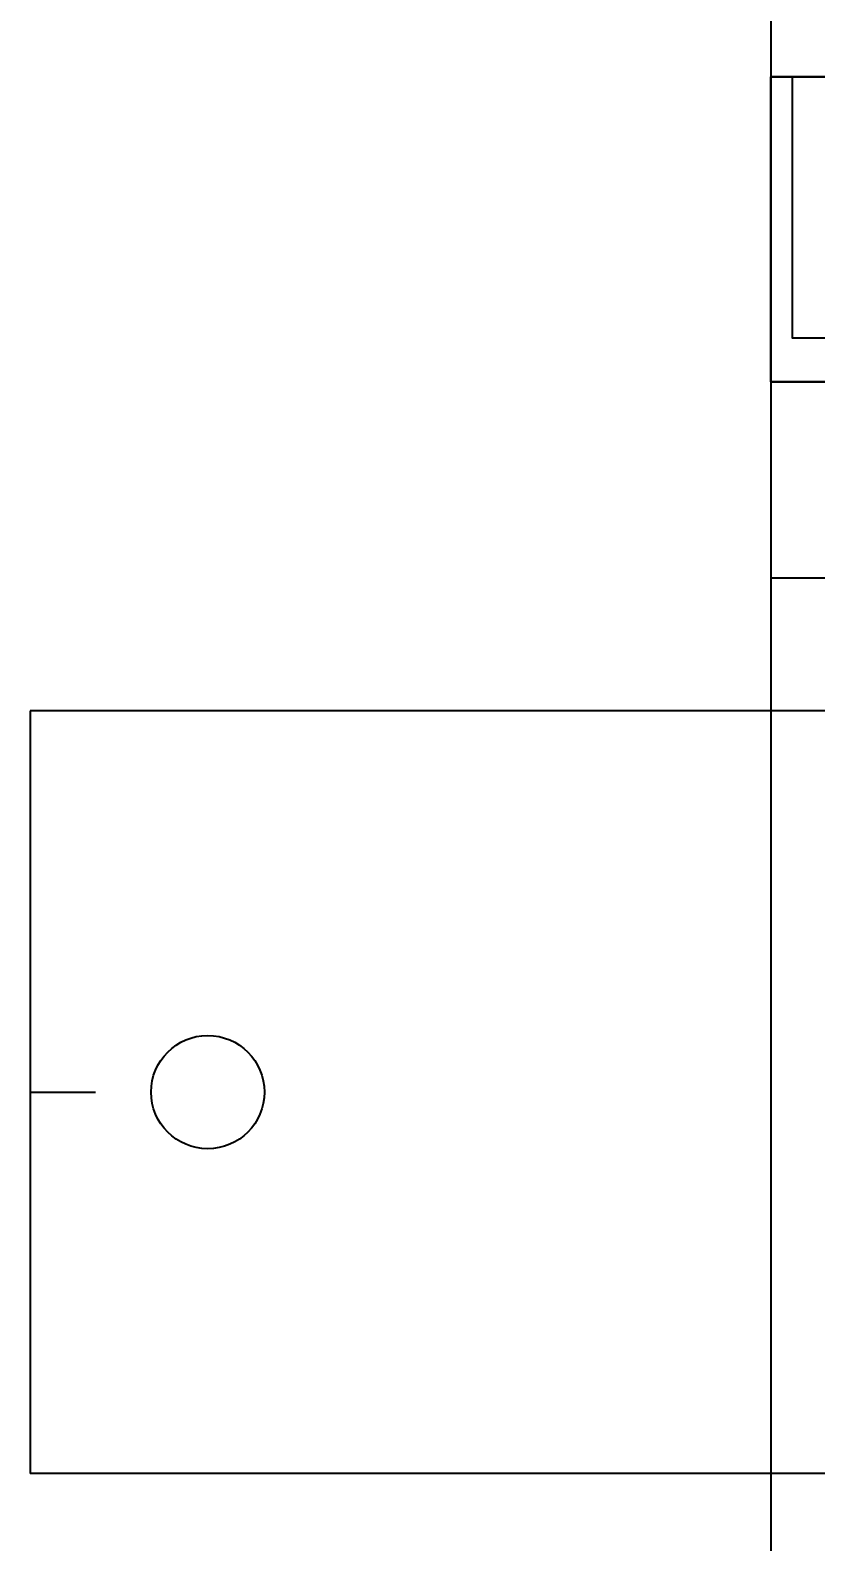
# Model space of a CAD drawing. Header units: millimetres. Extents: x 2151 to 5908, y -441 to 3322.
# Drawn here: x 3168 to 3204.1, y 1910.3 to 1979.7 of the extents above; entities that cross this region are included whole.
import ezdxf
from ezdxf.enums import TextEntityAlignment as Align

# ---------------------------------------------------------------- set-up
doc = ezdxf.new("R2010")
doc.units = ezdxf.units.MM
doc.layers.add('2DE_OBJ_Eti-Apparatus', color=7, linetype='Continuous', lineweight=25)
doc.layers.add('Gehäuse', color=7, linetype='Continuous')
doc.layers.add('Klemmen', color=7, linetype='Continuous')
doc.styles.add('ARIAL', font='arial.ttf')
doc.styles.add('CP_ATTR', font='ARIAL.TTF')

# ---------------------------------------------------------------- blocks, each defined once
blk = doc.blocks.new('2de_eti_9_4352_5ex0yz5')
at = {"linetype": 'Continuous'}
for p, q in [((716, 35), (0, 35)), ((0, 35), (0, 0)), ((0, 17.5), (3, 17.5)), ((716, 0), (0, 0))]:
    blk.add_line(p, q, dxfattribs=at)
blk.add_circle((8.15, 17.5), 2.6, dxfattribs=at)
at = {"linetype": 'ByBlock', "style": 'CP_ATTR', "flags": 9}
for tag, p in [('CURRENT', (0, 5)), ('LINK', (0, 5)), ('CHARACTER', (0, 5)), ('POWER', (0, 5)), ('ORDER-NO', (0, 5)), ('PRODUCT-TYPE', (0, 5)), ('ARTICLE', (0, 5)), ('GROUP', (0, 5)), ('NUMBER', (0, 5)), ('NAME', (0, 5)), ('EL-STATUS', (0, 4.999)), ('FUNCTION', (0, 4.999)), ('ARTICLE-2', (0, 4.999)), ('ARTICLE-1', (0, 4.999)), ('VOLTAGE', (0, 4.999)), ('PRODUCER', (0, 4.999)), ('WEIGHT', (0.001, 5)), ('IP', (0.001, 5)), ('OTHER', (0.001, 5))]:
    blk.add_attdef(tag, text='', height=0.00005, dxfattribs=at).set_placement(p, align=Align.MIDDLE_LEFT)
blk = doc.blocks.new('Gehäuse_12_TE1')
at = {"layer": 'Gehäuse'}
for p, q in [((0, 77), (216, 77)), ((0, 68), (216, 68))]:
    blk.add_line(p, q, dxfattribs=at)
for points in [[(0, 0), (216, 0), (216, 91), (0, 91)], [(0, 91), (72, 91), (72, 77), (0, 77)]]:
    blk.add_lwpolyline(points, close=True, dxfattribs=at)
blk = doc.blocks.new('*U101')
at = {"layer": 'Klemmen'}
for points in [[(-35, 0), (-28, 0), (-28, -12), (-35, -12)], [(-28, 0), (-21, 0), (-21, -12), (-28, -12)], [(-21, 0), (-14, 0), (-14, -12), (-21, -12)], [(-14, 0), (-7, 0), (-7, -12), (-14, -12)], [(-7, 0), (0, 0), (0, -12), (-7, -12)], [(0, 0), (7, 0), (7, -12), (0, -12)], [(7, 0), (14, 0), (14, -12), (7, -12)], [(14, 0), (21, 0), (21, -12), (14, -12)], [(21, 0), (28, 0), (28, -12), (21, -12)], [(28, 0), (35, 0), (35, -12), (28, -12)]]:
    blk.add_lwpolyline(points, close=True, dxfattribs=at)
at = {"layer": 'Klemmen', "style": 'ARIAL'}
for tag, p in [('10', (32.8, -9.7)), ('1', (-30.2, -9.7)), ('2', (-23.2, -9.7)), ('3', (-16.2, -9.7)), ('4', (-9.2, -9.7)), ('5', (-2.2, -9.7)), ('6', (4.8, -9.7)), ('7', (11.8, -9.7)), ('8', (18.8, -9.7)), ('9', (25.8, -9.7))]:
    blk.add_attdef(tag, p, '', height=2.5, rotation=90, dxfattribs=at)
blk = doc.blocks.new('AKS-2416.03')
at = {"layer": 'Gehäuse'}
blk.add_blockref('Gehäuse_12_TE1', (0, 0), dxfattribs=at)
blk.add_blockref('*U101', (36, 91), dxfattribs=at).add_auto_attribs({'1': 'A', '2': "A'", '3': 'B', '4': "B'", '5': 'C', '6': "C'", '7': 'D', '8': "D'", '9': 'E', '10': "E'"})
blk = doc.blocks.new('MDT_CAD_AKS-241603')
blk.add_blockref('AKS-2416.03', (10, 10))

msp = doc.modelspace()

# ---------------------------------------------------------------- linework, layer by layer
at = {"color": 1}
msp.add_lwpolyline([(3202.016, 2248.431), (3202.016, 563.431)], dxfattribs=at)

# ---------------------------------------------------------------- block references
msp.add_blockref('MDT_CAD_AKS-241603', (3192.016, 1876.54))
at = {"layer": '2DE_OBJ_Eti-Apparatus'}
msp.add_blockref('2de_eti_9_4352_5ex0yz5', (3168.016, 1913.431), dxfattribs=at)

doc.saveas('drawing.dxf')
